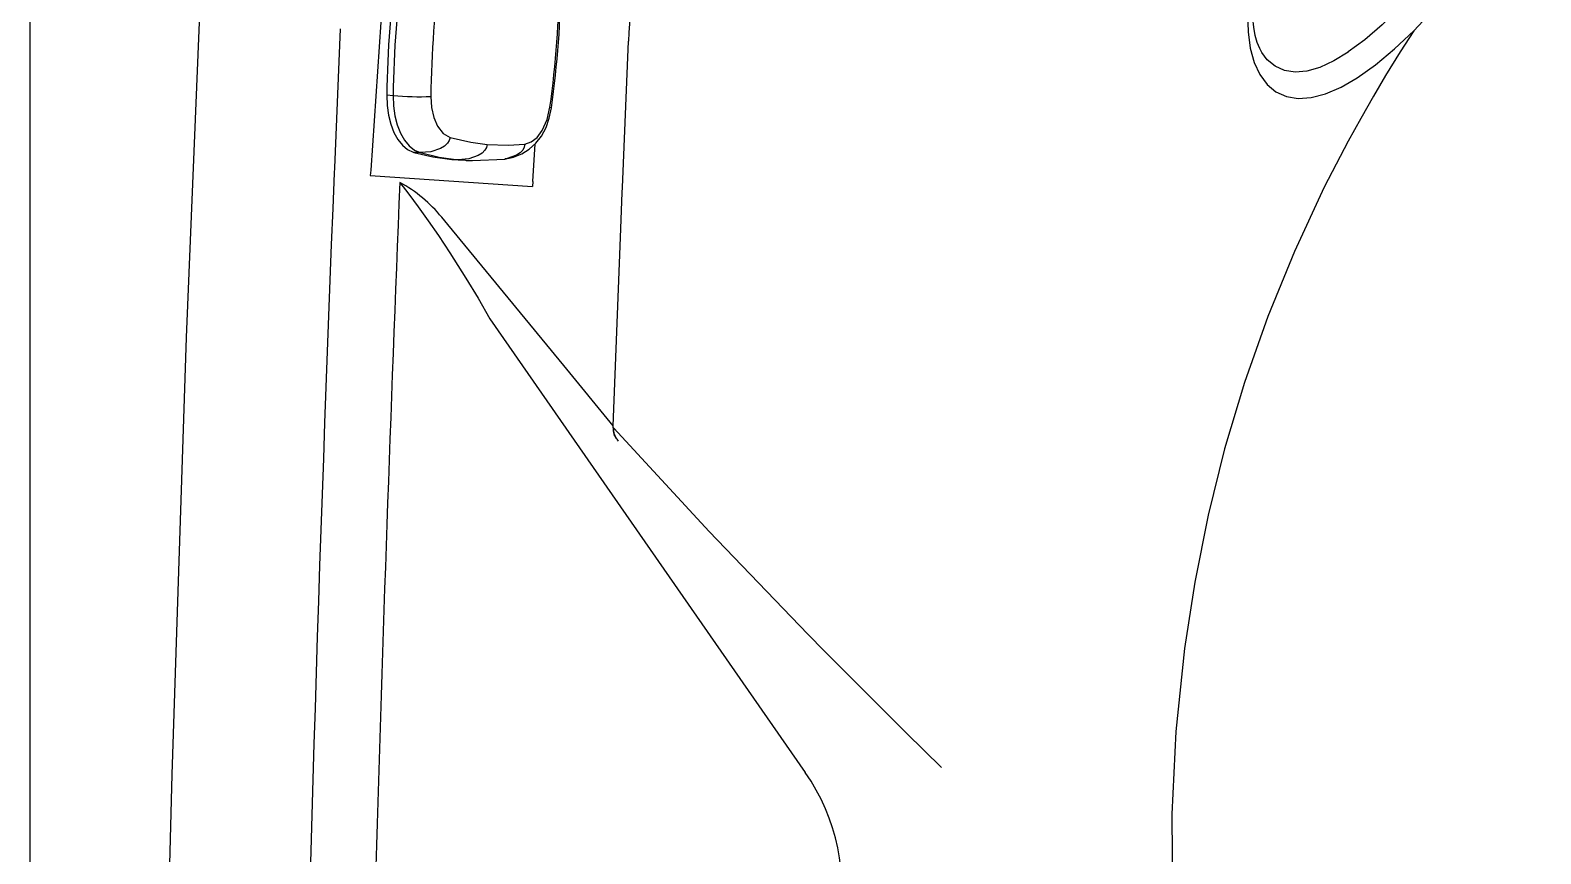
# Model space of a CAD drawing. Extents: x 527 to 611, y 788 to 934.
# Drawn here: x 526.9 to 541.55, y 861.11 to 869.09 of the extents above; entities that cross this region are included whole.
import ezdxf

# ---------------------------------------------------------------- set-up
doc = ezdxf.new("R2010")
doc.units = 0
doc.header["$MEASUREMENT"] = 0
for name, color, linetype in [('1', 4, 'Continuous'), ('BDIM_GREEN', 3, 'Continuous'), ('BDIM_YELLOW', 2, 'Continuous')]:
    doc.layers.add(name, color=color, linetype=linetype)

# ---------------------------------------------------------------- blocks, each defined once
blk = doc.blocks.new('2018 FLAIR')
at = {"layer": '1', "linetype": 'Continuous', "lineweight": 25}
for p, q in [((0, 2.898), (0, 81.522)), ((3.492, 67.116), (3.305, 64.373)), ((3.009, 65.744), (2.952, 64.396)), ((5.748, 64.206), (5.807, 65.624)), ((4.877, 64.265), (4.902, 64.629)), ((2.952, 64.396), (2.95, 64.346)), ((3.305, 64.373), (3.3, 64.323)), ((3.3, 64.323), (4.875, 64.215)), ((4.877, 64.265), (4.875, 64.215)), ((5.746, 64.156), (5.748, 64.206)), ((4.052, 63.847), (3.995, 63.917)), ((4.462, 62.933), (7.522, 58.532)), ((5.663, 61.87), (5.658, 61.876)), ((5.683, 61.78), (5.683, 61.78))]:
    blk.add_line(p, q, dxfattribs=at)
at = {"layer": '1', "linetype": 'Continuous', "lineweight": 25, "flags": 128}
for points in [[(2.409, 79.692), (2.135, 75.46), (1.894, 71.226), (1.687, 66.989), (1.514, 62.751), (1.374, 58.512), (1.266, 54.271), (1.191, 50.031), (1.148, 45.789), (1.138, 41.547), (1.159, 37.306), (1.232, 31.874), (1.358, 26.443), (1.538, 21.014), (1.71, 16.94), (1.912, 12.867), (2.145, 8.796), (2.409, 4.727)], [(12, 66.725), (11.923, 66.502), (11.867, 66.288), (11.831, 66.083), (11.815, 65.89), (11.819, 65.716), (11.84, 65.558), (11.879, 65.419), (11.934, 65.301), (12.005, 65.205), (12.09, 65.134), (12.192, 65.087), (12.306, 65.068), (12.432, 65.077), (12.572, 65.114), (12.721, 65.178), (12.877, 65.269), (13.055, 65.395), (13.24, 65.549), (13.428, 65.726)], [(11.954, 65.516), (11.932, 65.555), (11.909, 65.613), (11.889, 65.681), (11.875, 65.759), (11.866, 65.846), (11.863, 65.942), (11.868, 66.045), (11.88, 66.157), (11.9, 66.276), (11.928, 66.402), (11.965, 66.533), (12.009, 66.669), (12.033, 66.73)], [(13.289, 65.946), (13.12, 65.782), (12.953, 65.639), (12.792, 65.52), (12.792, 65.519), (12.651, 65.433), (12.516, 65.371), (12.39, 65.334), (12.277, 65.324), (12.173, 65.34), (12.082, 65.381), (12.005, 65.445), (11.954, 65.516)], [(13.428, 65.726), (13.296, 65.522), (13.154, 65.292), (13.036, 65.093), (12.912, 64.875), (12.79, 64.655), (12.673, 64.432), (12.559, 64.208), (12.269, 63.585), (12.01, 62.954), (11.784, 62.316), (11.591, 61.671), (11.433, 61.028), (11.303, 60.379), (11.203, 59.734), (11.119, 58.929), (11.08, 58.128), (11.085, 57.318), (11.136, 56.504)], [(3.587, 64.255), (3.587, 64.255), (3.674, 64.141), (3.765, 64.018), (3.862, 63.883), (3.961, 63.74), (4.073, 63.571)], [(5.659, 61.895), (5.728, 63.722), (5.746, 64.156)], [(5.659, 61.895), (5.178, 62.48), (4.052, 63.847)], [(4.073, 63.571), (4.229, 63.326), (4.346, 63.133), (4.462, 62.933), (4.462, 62.933)], [(5.658, 61.876), (5.659, 61.894), (5.659, 61.895)], [(7.546, 59.873), (6.59, 60.869), (5.663, 61.87)], [(8.843, 58.582), (8.503, 58.912), (7.708, 59.708), (7.546, 59.873)]]:
    blk.add_lwpolyline(points, dxfattribs=at)
at = {"layer": '1', "linetype": 'Continuous', "lineweight": 25}
for centre, radius, start, end in [((7.895, 71.104), 7.715, 315.8106, 331.2509), ((12.696, 65.329), 6.896, 166.4051, 177.5426), ((551.205, 42.21), 548.702, 177.68788, 182.3159), ((537.843, 42.21), 534.71, 177.6371, 179.05973), ((2.91, 63.024), 1.405, 39.4273, 61.1728), ((5.778, 61.856), 0.122, 170.6213, 218.5674), ((5.796, 61.852), 0.134, 172.1695, 212.7183), ((4.347, 60.765), 1.678, 35.7914, 37.2611), ((5.892, 57.398), 1.986, 348.6098, 34.8257)]:
    blk.add_arc(centre, radius, start, end, dxfattribs=at)
at = {"layer": 'BDIM_GREEN', "linetype": 'Continuous', "lineweight": 25}
for p, q in [((3.523, 65.096), (3.462, 65.1)), ((3.716, 64.547), (3.724, 64.545)), ((3.784, 64.544), (3.724, 64.545)), ((4.093, 64.476), (4.232, 64.47)), ((4.232, 64.468), (4.293, 64.467)), ((4.292, 64.467), (4.605, 64.482)), ((4.605, 64.482), (4.623, 64.485))]:
    blk.add_line(p, q, dxfattribs=at)
at = {"layer": 'BDIM_GREEN', "linetype": 'Continuous', "lineweight": 25, "flags": 128}
for points in [[(3.462, 65.1), (3.465, 65.002), (3.478, 64.908), (3.5, 64.819), (3.53, 64.74), (3.568, 64.671), (3.613, 64.616), (3.663, 64.574), (3.716, 64.547)], [(3.523, 65.096), (3.527, 64.997), (3.54, 64.902), (3.562, 64.813), (3.594, 64.732), (3.633, 64.664), (3.678, 64.609), (3.729, 64.569), (3.784, 64.544)], [(3.888, 65.088), (3.895, 64.982), (3.916, 64.885), (3.952, 64.802), (4.008, 64.73), (4.076, 64.691)], [(4.636, 64.488), (4.691, 64.499), (4.77, 64.531), (4.843, 64.576), (4.907, 64.634), (4.962, 64.705), (5.006, 64.787), (5.038, 64.878), (5.059, 64.977)], [(4.8, 64.627), (4.861, 64.647), (4.919, 64.692), (4.97, 64.76), (5.016, 64.864), (5.044, 64.984)], [(4.076, 64.691), (4.067, 64.663), (4.049, 64.634), (4.021, 64.608), (3.983, 64.584), (3.887, 64.553), (3.784, 64.544)], [(4.076, 64.691), (4.276, 64.645), (4.435, 64.624)], [(3.724, 64.545), (3.908, 64.502), (4.093, 64.476)], [(3.784, 64.544), (3.968, 64.5), (4.154, 64.475)], [(4.435, 64.624), (4.428, 64.595), (4.412, 64.567), (4.385, 64.539), (4.349, 64.516), (4.256, 64.484), (4.154, 64.475)], [(4.435, 64.624), (4.639, 64.617), (4.8, 64.627)]]:
    blk.add_lwpolyline(points, dxfattribs=at)
at = {"layer": 'BDIM_GREEN', "linetype": 'Continuous', "lineweight": 25}
for centre, radius, start, end in [((13.823, 64.975), 10.363, 172.0826, 179.3051), ((13.88, 64.971), 10.358, 172.0829, 179.3048), ((13.952, 64.966), 10.065, 172.0828, 179.3049), ((-4.925, 66.371), 10.065, 352.0828, 359.3049), ((-5.003, 66.376), 10.158, 352.0831, 359.3045), ((3.775, 68.071), 2.985, 265.1618, 272.1822)]:
    blk.add_arc(centre, radius, start, end, dxfattribs=at)
at = {"layer": 'BDIM_YELLOW', "linetype": 'Continuous', "lineweight": 25}
for q in [(4.093, 64.476), (4.293, 64.469)]:
    blk.add_line((4.154, 64.475), q, dxfattribs=at)
at = {"layer": 'BDIM_YELLOW', "linetype": 'Continuous', "lineweight": 25, "flags": 128}
for points in [[(5.044, 64.984), (5.056, 64.98), (5.058, 64.977)], [(4.8, 64.627), (4.795, 64.598), (4.78, 64.569), (4.755, 64.542), (4.721, 64.518), (4.63, 64.486), (4.605, 64.484)]]:
    blk.add_lwpolyline(points, dxfattribs=at)

msp = doc.modelspace()

# ---------------------------------------------------------------- block references
at = {"layer": '1'}
msp.add_blockref('2018 FLAIR', (526.895, 803.362), dxfattribs=at)

doc.saveas('drawing.dxf')
